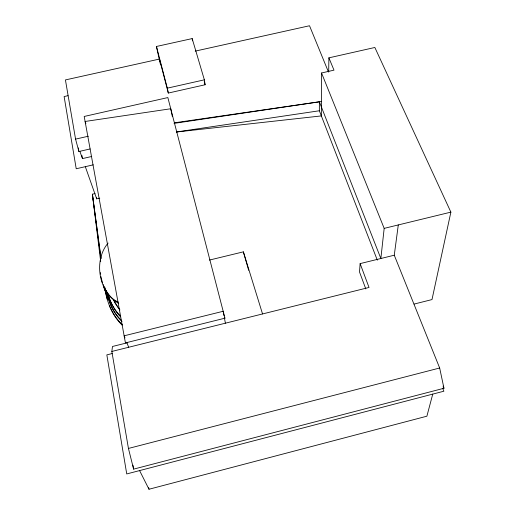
<?xml version="1.0" encoding="UTF-8"?>
<svg xmlns="http://www.w3.org/2000/svg" width="515" height="515" viewBox="0 0 515 515"><rect width="100%" height="100%" fill="white"/><g stroke="black" fill="none" stroke-linecap="round" stroke-linejoin="round"><path stroke-width="0.77" d="M377.321 260.178L319.358 110.764L319.371 101.803L174.456 122.802M414.092 304.075L431.995 299.576L450.882 212.135L374.856 47.483L328.885 57.847L333.997 70.149L321.54 72.976L321.354 115.914L176.355 132.02M328.692 72.106L328.885 57.847M398.295 224.939L394.265 255.208L360.127 263.616L359.502 271.952L365.805 288.934M321.54 72.976L384.177 228.37L380.855 258.511L319.371 101.803M394.265 255.208L439.668 368L443.962 388.265L133.617 469.133L128.441 448.443L111.839 351.449L112.482 346.473L127.495 342.745M432.755 394.084L426.89 416.197L148.99 489.25L139.655 470.716M108.092 243.08C93.221 260.423 98.642 292.385 118.727 303.38M128.441 448.443L439.668 368M111.839 351.449L369.03 287.454L360.127 263.616M112.244 353.535L106.837 354.88L126.735 473.942L443.872 391.213L442.681 388.233M209.373 260.088L243.37 251.848L262.547 313.95M384.177 228.37L450.882 212.135M85.361 166.802L96.691 198.848L99.762 198.133M95.05 193.582L92.391 194.2L100.695 261.588M93.26 164.839L76.22 168.766L64.118 96.55L68.019 95.674M159.644 61.13L156.451 46.472L192.172 38.586L204.365 79.831L205.118 84.763L168.315 93.054L159.463 59.058L65.431 79.928L75.57 139.127L78.898 151.519L90.131 148.944M79.922 151.429L82.458 158.601L91.722 156.47M75.57 139.127L88.374 136.211M156.451 46.472L167.317 88.162L204.365 79.831M195.198 51.127L309.515 25.75L328.267 71.514M174.051 123.375L321.663 101.461M176.349 131.995L319.358 110.764M118.231 302.073C111.704 299.357 107.249 293.421 104.165 287.28M121.675 320.588C113.203 312.702 108.453 301.539 106.251 290.331M122.029 321.489C113.564 313.616 108.82 302.459 106.624 291.271M122.325 324.508C116.39 319.409 112.412 312.431 109.296 305.344M122.177 325.12C111.787 315.18 106.47 300.895 104.629 286.868M120.188 315.682C114.259 309.798 110.345 302.215 107.938 294.277M120.658 316.886C114.433 310.648 110.274 302.562 108.092 294.071M119.544 309.026L117.684 306.843L113.789 300.239M119.918 309.991L115.199 303.354L113.487 299.794M443.093 386.083L443.962 388.265M124.991 337.949L124.141 335.806L223.175 311.279L224.006 315.747M126.69 342.243L128.679 347.258M85.857 123.742L85.104 121.469L170.748 108.755L172.364 116.622M204.217 81.705L205.118 84.763M243.37 251.848L248.655 270.285M225.383 323.195L224.282 317.24M159.817 61.819L160.616 64.871M100.927 276.568L102.427 282.78M107.307 299.395L105.614 291.999L103.921 287.75L103.528 284.576M167.317 88.162L168.315 93.054M96.414 197.297L96.691 198.848M148.706 487.679L148.99 489.25M81.911 155.459L82.458 158.601M78.267 147.876L78.898 151.519M132.934 465.174L133.617 469.133M192.172 38.586L192.533 40.833M101.101 258.601L92.391 194.2L100.863 258.356M159.463 59.058L159.734 61.13M104.7 287.074L105.15 290.827M100.509 272.602L100.676 274.186M224.965 318.186L125.428 342.906L84.196 116.461L167.851 97.567L224.965 318.186"/></g></svg>
